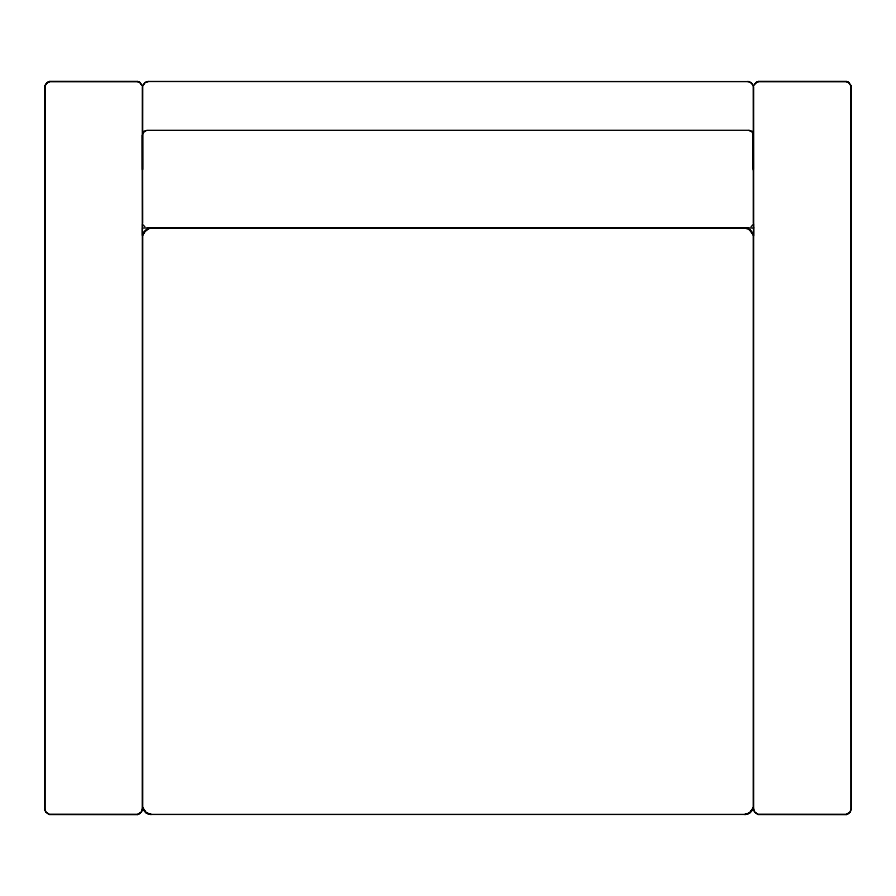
<?xml version="1.0" encoding="UTF-8"?>
<svg xmlns="http://www.w3.org/2000/svg" width="896" height="896" viewBox="0 0 896 896"><rect width="100%" height="100%" fill="white"/><g stroke="black" fill="none" stroke-linecap="round" stroke-linejoin="round"><path stroke-width="1.34" d="M142.386 235.424L142.386 228.424M142.587 169.4L142.654 86.027L144.984 82.566L148.254 81.48L749.034 81.614L752.371 83.91L753.29 85.77L753.413 169.389M753.614 87.147L753.603 809.749L754.701 812.134L758.083 814.442L846.35 814.52L850.192 812.011L851.2 808.864L851.066 85.882L848.758 82.544L846.35 81.502L758.139 81.558L754.701 83.888M142.486 223.854L142.475 228.043L753.525 228.043L753.514 223.854M142.374 808.853L141.389 812.011L137.547 814.52L49.28 814.442L45.886 812.134L44.8 809.749L44.934 85.87L47.23 82.544L49.65 81.502L137.917 81.592L139.899 82.499L142.262 85.882L139.955 82.544L137.547 81.502L49.336 81.558L45.886 83.888L44.8 86.285L44.811 808.875L45.819 812.022L49.157 814.43L137.95 814.442L141.299 812.134L142.262 810.152L142.374 87.17M142.498 169.882L142.475 135.162L143.114 133.011L145.264 131.029M142.621 235.402L143.987 232.266L148.635 228.57M753.738 85.87L756.034 82.544L758.453 81.502L846.72 81.592L848.702 82.499L851.066 85.882L851.2 808.864L850.114 812.134L846.754 814.442L757.96 814.43L754.634 812.022L753.614 808.875M752.83 808.494L749.627 812.93L745.584 814.419L150.405 814.419C146.496 814.038 143.046 810.634 142.688 806.702L142.677 236.018C143.035 232.086 146.462 228.637 150.416 228.245L745.539 228.234L749.874 229.925L751.834 231.963M753.099 808.114L749.885 812.739L745.539 814.442M142.699 85.792L145.085 82.499L148.254 81.491M142.934 234.494L146.373 229.734M753.088 808.237C751.912 811.541 748.866 814.173 745.338 814.464M142.934 234.382L144.39 231.605L148.456 228.771M751.005 226.856L752.64 224.93M142.654 131.701L147.056 130.334L748.675 130.301L753.357 131.69M47.23 82.544L49.65 81.502M756.034 82.544L758.453 81.502M137.547 814.52L139.955 813.478M846.35 814.52L848.758 813.478M744.453 814.486C748.787 814.654 752.898 810.992 753.301 806.702L753.323 236.062L751.744 231.907L749.75 229.824M147.258 227.942L748.754 227.954M747.746 81.48L751.016 82.566L753.368 86.083M151.491 814.475L146.048 812.728L142.834 807.8M150.461 814.442L146.138 812.773L142.934 808.181M150.674 814.464C147.034 814.173 143.976 811.395 142.834 807.99M846.35 81.502L848.758 82.544M137.547 81.502L139.955 82.544M749.067 130.39L751.531 131.578L753.312 133.941L753.334 169.994M749.269 229.533L752.987 234.192M749.627 229.746L753.166 234.685M143.326 225.042L144.939 226.834M753.312 133.941L753.357 223.272M142.475 135.162L142.621 223.149M753.603 227.45L753.603 235.827"/></g></svg>
